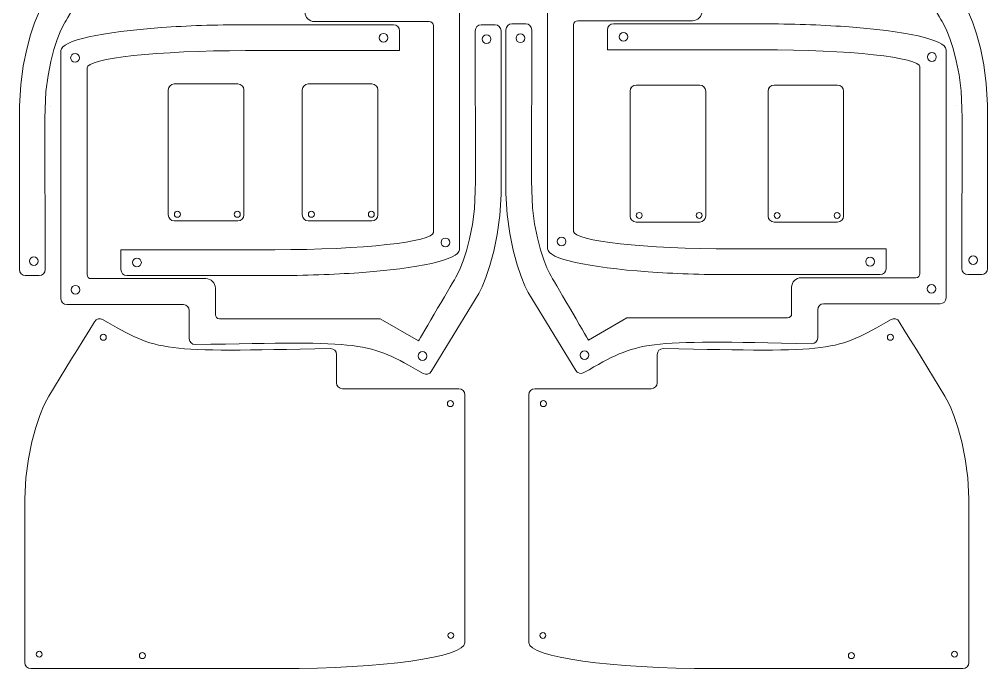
# Model space of a CAD drawing. Header units: millimetres. Extents: x 161 to 516, y 0 to 382.
# Drawn here: x 161 to 516.3, y -0.2 to 238 of the extents above; entities that cross this region are included whole.
import ezdxf

# ---------------------------------------------------------------- set-up
doc = ezdxf.new("R2010")
doc.units = ezdxf.units.MM
doc.header["$MEASUREMENT"] = 0
for name, color, linetype in [('Bottom', 7, 'Continuous'), ('Covers', 7, 'Continuous'), ('Middle', 7, 'Continuous'), ('Top', 7, 'Continuous')]:
    doc.layers.add(name, color=color, linetype=linetype)

# ---------------------------------------------------------------- blocks, each defined once
blk = doc.blocks.new('block 102')
at = {"layer": 'Top', "color": 5, "lineweight": 5}
blk.add_open_spline([(179.81, 223.85), (179.81, 222.97), (180.53, 222.25), (181.41, 222.25), (182.29, 222.25), (183.01, 222.96), (183.01, 223.85), (183.01, 224.72), (182.29, 225.45), (181.41, 225.45), (180.53, 225.45), (179.81, 224.73), (179.81, 223.85)], degree=3, knots=[0, 0, 0, 0, 1, 1, 1, 2, 2, 2, 3, 3, 3, 4, 4, 4, 4], dxfattribs=at)
blk = doc.blocks.new('block 107')
at = {"layer": 'Top', "color": 5, "lineweight": 5}
blk.add_open_spline([(293, 231.25), (293, 230.38), (293.72, 229.65), (294.6, 229.65), (295.48, 229.65), (296.2, 230.37), (296.2, 231.25), (296.2, 232.13), (295.48, 232.85), (294.6, 232.85), (293.72, 232.85), (293, 232.14), (293, 231.25)], degree=3, knots=[0, 0, 0, 0, 1, 1, 1, 2, 2, 2, 3, 3, 3, 4, 4, 4, 4], dxfattribs=at)
blk = doc.blocks.new('block 108')
at = {"layer": 'Top', "color": 5, "lineweight": 5}
blk.add_open_spline([(330.87, 230.73), (330.87, 229.85), (331.59, 229.13), (332.47, 229.13), (333.35, 229.13), (334.07, 229.84), (334.07, 230.73), (334.07, 231.6), (333.35, 232.33), (332.47, 232.33), (331.59, 232.33), (330.87, 231.61), (330.87, 230.73)], degree=3, knots=[0, 0, 0, 0, 1, 1, 1, 2, 2, 2, 3, 3, 3, 4, 4, 4, 4], dxfattribs=at)
blk = doc.blocks.new('block 109')
at = {"layer": 'Top', "color": 5, "lineweight": 5}
blk.add_open_spline([(343.26, 231.05), (343.26, 230.18), (343.98, 229.45), (344.86, 229.45), (345.74, 229.45), (346.46, 230.17), (346.46, 231.05), (346.46, 231.93), (345.74, 232.65), (344.86, 232.65), (343.98, 232.65), (343.26, 231.94), (343.26, 231.05)], degree=3, knots=[0, 0, 0, 0, 1, 1, 1, 2, 2, 2, 3, 3, 3, 4, 4, 4, 4], dxfattribs=at)
blk = doc.blocks.new('block 111')
at = {"layer": 'Top', "color": 5, "lineweight": 5}
blk.add_open_spline([(381.13, 231.58), (381.13, 230.71), (381.85, 229.98), (382.73, 229.98), (383.61, 229.98), (384.33, 230.7), (384.33, 231.58), (384.33, 232.46), (383.61, 233.18), (382.73, 233.18), (381.85, 233.18), (381.13, 232.47), (381.13, 231.58)], degree=3, knots=[0, 0, 0, 0, 1, 1, 1, 2, 2, 2, 3, 3, 3, 4, 4, 4, 4], dxfattribs=at)
blk = doc.blocks.new('block 112')
at = {"layer": 'Middle', "color": 5, "lineweight": 5}
blk.add_lwpolyline([(328.27, 174.07), (328.27, 174.07)], dxfattribs=at)
blk = doc.blocks.new('block 113')
at = {"layer": 'Middle', "color": 5, "lineweight": 5}
blk.add_open_spline([(176.23, 205.61), (176.23, 205.61), (176.23, 135.51), (176.23, 135.51), (176.23, 134.28), (177.21, 133.32), (178.41, 133.32), (178.41, 133.32), (221.17, 133.32), (221.17, 133.32), (222.41, 133.32), (223.36, 132.34), (223.36, 131.14), (223.36, 131.14), (223.36, 120.83), (223.36, 120.83), (223.36, 119.6), (224.35, 118.65), (225.54, 118.65), (288.55, 119.92), (288.55, 119.92), (309.15, 108.03), (310.21, 107.43), (311.55, 107.78), (312.15, 108.84), (312.15, 108.84), (329.65, 137.45), (329.65, 137.45), (329.65, 137.45), (330.78, 139.85), (330.78, 139.85), (330.78, 139.85), (332.15, 143.27), (332.15, 143.27), (332.15, 143.27), (333.64, 147.65), (333.64, 147.65), (333.64, 147.65), (335.08, 152.94), (335.08, 152.94), (335.08, 152.94), (336.35, 159.08), (336.35, 159.08), (336.35, 159.08), (337.27, 166.03), (337.27, 166.03), (337.27, 166.03), (337.76, 173.72), (337.76, 173.72), (337.76, 173.72), (337.76, 233.83), (337.76, 233.83), (337.76, 235.03), (336.78, 236.02), (335.58, 236.02), (335.58, 236.02), (330.5, 236.02), (330.5, 236.02), (329.26, 236.02), (328.31, 235.03), (328.31, 233.83), (328.31, 233.83), (328.41, 178.48), (328.41, 178.48), (328.41, 178.48), (328.31, 175.02), (328.31, 175.02), (328.31, 175.02), (327.99, 168.53), (327.99, 168.53), (327.99, 168.53), (327.25, 162.67), (327.25, 162.67), (327.25, 162.67), (326.23, 157.52), (326.23, 157.52), (326.23, 157.52), (325.06, 153.08), (325.06, 153.08), (325.06, 153.08), (323.86, 149.41), (323.86, 149.41), (323.86, 149.41), (322.74, 146.55), (322.74, 146.55), (322.74, 146.55), (321.82, 144.54), (321.82, 144.54), (321.82, 144.54), (321.22, 143.41), (321.22, 143.41), (321.22, 143.41), (307.88, 120.73), (307.46, 119.99), (307.46, 119.99), (293.35, 128.14), (293.35, 128.14), (293.35, 128.14), (234.4, 128.14), (234.4, 128.14), (233.55, 128.14), (232.92, 128.81), (232.92, 129.62), (232.92, 129.62), (232.92, 139.36), (232.92, 139.36), (232.92, 141.3), (231.37, 142.85), (229.43, 142.85), (229.43, 142.85), (187.3, 142.85), (187.3, 142.85), (186.46, 142.85), (185.82, 143.52), (185.82, 144.33), (185.82, 144.33), (185.82, 220.18), (185.82, 220.18), (185.82, 223.7), (211.86, 226.53), (244.03, 226.53), (244.03, 226.53), (300.51, 226.53), (300.51, 226.53), (300.51, 226.53), (300.51, 233.83), (300.51, 233.83), (300.51, 235.06), (299.52, 236.02), (298.32, 236.02), (298.32, 236.02), (243.96, 236.02), (243.96, 236.02), (232.88, 236.02), (222.41, 235.63), (213.2, 234.99), (191.25, 233.41), (176.26, 230.23), (176.26, 226.53), (176.23, 226.53), (176.23, 217.71), (176.23, 205.61)], degree=3, knots=[0, 0, 0, 0, 1, 1, 1, 2, 2, 2, 3, 3, 3, 4, 4, 4, 5, 5, 5, 6, 6, 6, 7, 7, 7, 8, 8, 8, 9, 9, 9, 10, 10, 10, 11, 11, 11, 12, 12, 12, 13, 13, 13, 14, 14, 14, 15, 15, 15, 16, 16, 16, 17, 17, 17, 18, 18, 18, 19, 19, 19, 20, 20, 20, 21, 21, 21, 22, 22, 22, 23, 23, 23, 24, 24, 24, 25, 25, 25, 26, 26, 26, 27, 27, 27, 28, 28, 28, 29, 29, 29, 30, 30, 30, 31, 31, 31, 32, 32, 32, 33, 33, 33, 34, 34, 34, 35, 35, 35, 36, 36, 36, 37, 37, 37, 38, 38, 38, 39, 39, 39, 40, 40, 40, 41, 41, 41, 42, 42, 42, 43, 43, 43, 44, 44, 44, 45, 45, 45, 46, 46, 46, 47, 47, 47, 47], dxfattribs=at)
blk = doc.blocks.new('block 114')
at = {"layer": 'Middle', "color": 5, "lineweight": 5}
blk.add_lwpolyline([(307.42, 119.92), (307.42, 119.92)], dxfattribs=at)
blk = doc.blocks.new('block 115')
at = {"layer": 'Middle', "color": 5, "lineweight": 5}
blk.add_lwpolyline([(172.47, 205.94), (172.47, 205.94)], dxfattribs=at)
blk = doc.blocks.new('block 117')
at = {"layer": 'Middle', "color": 5, "lineweight": 5}
blk.add_lwpolyline([(349.06, 174.4), (349.06, 174.4)], dxfattribs=at)
blk = doc.blocks.new('block 118')
at = {"layer": 'Middle', "color": 5, "lineweight": 5}
blk.add_open_spline([(501.11, 205.94), (501.11, 205.94), (501.11, 135.84), (501.11, 135.84), (501.11, 134.61), (500.12, 133.65), (498.92, 133.65), (498.92, 133.65), (456.16, 133.65), (456.16, 133.65), (454.93, 133.65), (453.98, 132.67), (453.98, 131.47), (453.98, 131.47), (453.98, 121.16), (453.98, 121.16), (453.98, 119.93), (452.99, 118.98), (451.79, 118.98), (388.78, 120.25), (388.78, 120.25), (368.18, 108.36), (367.12, 107.76), (365.78, 108.11), (365.18, 109.17), (365.18, 109.17), (347.68, 137.78), (347.68, 137.78), (347.68, 137.78), (346.55, 140.18), (346.55, 140.18), (346.55, 140.18), (345.18, 143.6), (345.18, 143.6), (345.18, 143.6), (343.7, 147.98), (343.7, 147.98), (343.7, 147.98), (342.25, 153.27), (342.25, 153.27), (342.25, 153.27), (340.98, 159.41), (340.98, 159.41), (340.98, 159.41), (340.06, 166.36), (340.06, 166.36), (340.06, 166.36), (339.57, 174.05), (339.57, 174.05), (339.57, 174.05), (339.57, 234.16), (339.57, 234.16), (339.57, 235.36), (340.56, 236.35), (341.76, 236.35), (341.76, 236.35), (346.84, 236.35), (346.84, 236.35), (348.07, 236.35), (349.02, 235.36), (349.02, 234.16), (349.02, 234.16), (348.92, 178.81), (348.92, 178.81), (348.92, 178.81), (349.02, 175.35), (349.02, 175.35), (349.02, 175.35), (349.34, 168.86), (349.34, 168.86), (349.34, 168.86), (350.08, 163), (350.08, 163), (350.08, 163), (351.11, 157.85), (351.11, 157.85), (351.11, 157.85), (352.27, 153.41), (352.27, 153.41), (352.27, 153.41), (353.47, 149.74), (353.47, 149.74), (353.47, 149.74), (354.6, 146.88), (354.6, 146.88), (354.6, 146.88), (355.52, 144.87), (355.52, 144.87), (355.52, 144.87), (356.12, 143.74), (356.12, 143.74), (356.12, 143.74), (369.45, 121.06), (369.87, 120.32), (369.87, 120.32), (383.98, 128.47), (383.98, 128.47), (383.98, 128.47), (442.93, 128.47), (442.93, 128.47), (443.78, 128.47), (444.42, 129.14), (444.42, 129.95), (444.42, 129.95), (444.42, 139.69), (444.42, 139.69), (444.42, 141.63), (445.97, 143.18), (447.91, 143.18), (447.91, 143.18), (490.03, 143.18), (490.03, 143.18), (490.88, 143.18), (491.51, 143.85), (491.51, 144.66), (491.51, 144.66), (491.51, 220.51), (491.51, 220.51), (491.51, 224.03), (465.48, 226.86), (433.3, 226.86), (433.3, 226.86), (376.82, 226.86), (376.82, 226.86), (376.82, 226.86), (376.82, 234.16), (376.82, 234.16), (376.82, 235.39), (377.81, 236.35), (379.01, 236.35), (379.01, 236.35), (433.37, 236.35), (433.37, 236.35), (444.45, 236.35), (454.93, 235.96), (464.14, 235.32), (486.08, 233.74), (501.07, 230.56), (501.07, 226.86), (501.11, 226.86), (501.11, 218.04), (501.11, 205.94)], degree=3, knots=[0, 0, 0, 0, 1, 1, 1, 2, 2, 2, 3, 3, 3, 4, 4, 4, 5, 5, 5, 6, 6, 6, 7, 7, 7, 8, 8, 8, 9, 9, 9, 10, 10, 10, 11, 11, 11, 12, 12, 12, 13, 13, 13, 14, 14, 14, 15, 15, 15, 16, 16, 16, 17, 17, 17, 18, 18, 18, 19, 19, 19, 20, 20, 20, 21, 21, 21, 22, 22, 22, 23, 23, 23, 24, 24, 24, 25, 25, 25, 26, 26, 26, 27, 27, 27, 28, 28, 28, 29, 29, 29, 30, 30, 30, 31, 31, 31, 32, 32, 32, 33, 33, 33, 34, 34, 34, 35, 35, 35, 36, 36, 36, 37, 37, 37, 38, 38, 38, 39, 39, 39, 40, 40, 40, 41, 41, 41, 42, 42, 42, 43, 43, 43, 44, 44, 44, 45, 45, 45, 46, 46, 46, 47, 47, 47, 47], dxfattribs=at)
blk = doc.blocks.new('block 119')
at = {"layer": 'Middle', "color": 5, "lineweight": 5}
blk.add_lwpolyline([(369.91, 120.25), (369.91, 120.25)], dxfattribs=at)
blk = doc.blocks.new('block 120')
at = {"layer": 'Middle', "color": 5, "lineweight": 5}
blk.add_lwpolyline([(504.86, 206.27), (504.86, 206.27)], dxfattribs=at)
blk = doc.blocks.new('block 121')
at = {"layer": 'Middle', "color": 5, "lineweight": 5}
blk.add_open_spline([(354.81, 174.73), (354.81, 174.73), (354.81, 244.83), (354.81, 244.83), (354.81, 246.06), (355.8, 247.02), (357, 247.02), (357, 247.02), (399.76, 247.02), (399.76, 247.02), (400.99, 247.02), (401.94, 248.01), (401.94, 249.2), (401.94, 249.2), (401.94, 259.51), (401.94, 259.51), (401.94, 260.74), (402.93, 261.69), (404.13, 261.69), (467.14, 260.42), (467.14, 260.42), (487.74, 272.31), (488.8, 272.91), (490.14, 272.56), (490.74, 271.5), (490.74, 271.5), (508.23, 242.89), (508.23, 242.89), (508.23, 242.89), (509.36, 240.49), (509.36, 240.49), (509.36, 240.49), (510.74, 237.07), (510.74, 237.07), (510.74, 237.07), (512.22, 232.69), (512.22, 232.69), (512.22, 232.69), (513.67, 227.4), (513.67, 227.4), (513.67, 227.4), (514.94, 221.26), (514.94, 221.26), (514.94, 221.26), (515.85, 214.31), (515.85, 214.31), (515.85, 214.31), (516.35, 206.62), (516.35, 206.62), (516.35, 206.62), (516.35, 146.51), (516.35, 146.51), (516.35, 145.31), (515.36, 144.32), (514.16, 144.32), (514.16, 144.32), (509.08, 144.32), (509.08, 144.32), (507.85, 144.32), (506.89, 145.31), (506.89, 146.51), (506.89, 146.51), (507, 201.86), (507, 201.86), (507, 201.86), (506.89, 205.32), (506.89, 205.32), (506.89, 205.32), (506.58, 211.81), (506.58, 211.81), (506.58, 211.81), (505.84, 217.67), (505.84, 217.67), (505.84, 217.67), (504.81, 222.82), (504.81, 222.82), (504.81, 222.82), (503.65, 227.26), (503.65, 227.26), (503.65, 227.26), (502.45, 230.93), (502.45, 230.93), (502.45, 230.93), (501.32, 233.79), (501.32, 233.79), (501.32, 233.79), (500.4, 235.8), (500.4, 235.8), (500.4, 235.8), (499.8, 236.93), (499.8, 236.93), (499.8, 236.93), (486.47, 259.61), (486.04, 260.35), (486.04, 260.35), (471.93, 252.2), (471.93, 252.2), (471.93, 252.2), (412.98, 252.2), (412.98, 252.2), (412.14, 252.2), (411.5, 251.53), (411.5, 250.72), (411.5, 250.72), (411.5, 240.98), (411.5, 240.98), (411.5, 239.04), (409.95, 237.49), (408.01, 237.49), (408.01, 237.49), (365.89, 237.49), (365.89, 237.49), (365.04, 237.49), (364.41, 236.82), (364.41, 236.01), (364.41, 236.01), (364.41, 160.16), (364.41, 160.16), (364.41, 156.64), (390.44, 153.81), (422.62, 153.81), (422.62, 153.81), (479.09, 153.81), (479.09, 153.81), (479.09, 153.81), (479.09, 146.51), (479.09, 146.51), (479.09, 145.28), (478.11, 144.32), (476.91, 144.32), (476.91, 144.32), (422.54, 144.32), (422.54, 144.32), (411.47, 144.32), (400.99, 144.71), (391.78, 145.35), (369.84, 146.93), (354.85, 150.11), (354.85, 153.81), (354.81, 153.81), (354.81, 162.63), (354.81, 174.73)], degree=3, knots=[0, 0, 0, 0, 1, 1, 1, 2, 2, 2, 3, 3, 3, 4, 4, 4, 5, 5, 5, 6, 6, 6, 7, 7, 7, 8, 8, 8, 9, 9, 9, 10, 10, 10, 11, 11, 11, 12, 12, 12, 13, 13, 13, 14, 14, 14, 15, 15, 15, 16, 16, 16, 17, 17, 17, 18, 18, 18, 19, 19, 19, 20, 20, 20, 21, 21, 21, 22, 22, 22, 23, 23, 23, 24, 24, 24, 25, 25, 25, 26, 26, 26, 27, 27, 27, 28, 28, 28, 29, 29, 29, 30, 30, 30, 31, 31, 31, 32, 32, 32, 33, 33, 33, 34, 34, 34, 35, 35, 35, 36, 36, 36, 37, 37, 37, 38, 38, 38, 39, 39, 39, 40, 40, 40, 41, 41, 41, 42, 42, 42, 43, 43, 43, 44, 44, 44, 45, 45, 45, 46, 46, 46, 47, 47, 47, 47], dxfattribs=at)
blk = doc.blocks.new('block 123')
at = {"layer": 'Middle', "color": 5, "lineweight": 5}
blk.add_open_spline([(358.4, 156.49), (358.4, 155.62), (359.12, 154.89), (360, 154.89), (360.87, 154.89), (361.6, 155.61), (361.6, 156.49), (361.6, 157.37), (360.88, 158.09), (360, 158.09), (359.12, 158.09), (358.4, 157.38), (358.4, 156.49)], degree=3, knots=[0, 0, 0, 0, 1, 1, 1, 2, 2, 2, 3, 3, 3, 4, 4, 4, 4], dxfattribs=at)
blk = doc.blocks.new('block 126')
at = {"layer": 'Middle', "color": 5, "lineweight": 5}
blk.add_open_spline([(322.52, 174.4), (322.52, 174.4), (322.52, 244.5), (322.52, 244.5), (322.52, 245.74), (321.53, 246.69), (320.33, 246.69), (320.33, 246.69), (277.58, 246.69), (277.58, 246.69), (276.34, 246.69), (275.39, 247.68), (275.39, 248.87), (275.39, 248.87), (275.39, 259.18), (275.39, 259.18), (275.39, 260.41), (274.4, 261.36), (273.2, 261.36), (210.2, 260.09), (210.2, 260.09), (189.6, 271.98), (188.54, 272.58), (187.2, 272.23), (186.6, 271.17), (186.6, 271.17), (169.1, 242.56), (169.1, 242.56), (169.1, 242.56), (167.97, 240.16), (167.97, 240.16), (167.97, 240.16), (166.59, 236.74), (166.59, 236.74), (166.59, 236.74), (165.11, 232.36), (165.11, 232.36), (165.11, 232.36), (163.67, 227.07), (163.67, 227.07), (163.67, 227.07), (162.4, 220.93), (162.4, 220.93), (162.4, 220.93), (161.48, 213.99), (161.48, 213.99), (161.48, 213.99), (160.99, 206.29), (160.99, 206.29), (160.99, 206.29), (160.99, 146.18), (160.99, 146.18), (160.99, 144.98), (161.97, 143.99), (163.17, 143.99), (163.17, 143.99), (168.25, 143.99), (168.25, 143.99), (169.49, 143.99), (170.44, 144.98), (170.44, 146.18), (170.44, 146.18), (170.33, 201.53), (170.33, 201.53), (170.33, 201.53), (170.44, 204.99), (170.44, 204.99), (170.44, 204.99), (170.76, 211.48), (170.76, 211.48), (170.76, 211.48), (171.5, 217.34), (171.5, 217.34), (171.5, 217.34), (172.52, 222.49), (172.52, 222.49), (172.52, 222.49), (173.69, 226.93), (173.69, 226.93), (173.69, 226.93), (174.88, 230.6), (174.88, 230.6), (174.88, 230.6), (176.01, 233.46), (176.01, 233.46), (176.01, 233.46), (176.93, 235.47), (176.93, 235.47), (176.93, 235.47), (177.53, 236.6), (177.53, 236.6), (177.53, 236.6), (190.87, 259.28), (191.29, 260.02), (191.29, 260.02), (205.4, 251.87), (205.4, 251.87), (205.4, 251.87), (264.35, 251.87), (264.35, 251.87), (265.2, 251.87), (265.83, 251.2), (265.83, 250.39), (265.83, 250.39), (265.83, 240.66), (265.83, 240.66), (265.83, 238.71), (267.38, 237.16), (269.32, 237.16), (269.32, 237.16), (311.44, 237.16), (311.44, 237.16), (312.29, 237.16), (312.93, 236.49), (312.93, 235.68), (312.93, 235.68), (312.93, 159.83), (312.93, 159.83), (312.93, 156.31), (286.89, 153.48), (254.72, 153.48), (254.72, 153.48), (198.24, 153.48), (198.24, 153.48), (198.24, 153.48), (198.24, 146.18), (198.24, 146.18), (198.24, 144.95), (199.23, 143.99), (200.43, 143.99), (200.43, 143.99), (254.79, 143.99), (254.79, 143.99), (265.87, 143.99), (276.34, 144.38), (285.55, 145.02), (307.49, 146.6), (322.49, 149.78), (322.49, 153.48), (322.52, 153.48), (322.52, 162.3), (322.52, 174.4)], degree=3, knots=[0, 0, 0, 0, 1, 1, 1, 2, 2, 2, 3, 3, 3, 4, 4, 4, 5, 5, 5, 6, 6, 6, 7, 7, 7, 8, 8, 8, 9, 9, 9, 10, 10, 10, 11, 11, 11, 12, 12, 12, 13, 13, 13, 14, 14, 14, 15, 15, 15, 16, 16, 16, 17, 17, 17, 18, 18, 18, 19, 19, 19, 20, 20, 20, 21, 21, 21, 22, 22, 22, 23, 23, 23, 24, 24, 24, 25, 25, 25, 26, 26, 26, 27, 27, 27, 28, 28, 28, 29, 29, 29, 30, 30, 30, 31, 31, 31, 32, 32, 32, 33, 33, 33, 34, 34, 34, 35, 35, 35, 36, 36, 36, 37, 37, 37, 38, 38, 38, 39, 39, 39, 40, 40, 40, 41, 41, 41, 42, 42, 42, 43, 43, 43, 44, 44, 44, 45, 45, 45, 46, 46, 46, 47, 47, 47, 47], dxfattribs=at)
blk = doc.blocks.new('block 127')
at = {"layer": 'Middle', "color": 5, "lineweight": 5}
blk.add_open_spline([(315.74, 156.16), (315.74, 155.29), (316.45, 154.56), (317.34, 154.56), (318.21, 154.56), (318.94, 155.28), (318.94, 156.16), (318.94, 157.04), (318.22, 157.76), (317.34, 157.76), (316.45, 157.76), (315.74, 157.05), (315.74, 156.16)], degree=3, knots=[0, 0, 0, 0, 1, 1, 1, 2, 2, 2, 3, 3, 3, 4, 4, 4, 4], dxfattribs=at)
blk = doc.blocks.new('block 128')
at = {"layer": 'Middle', "color": 5, "lineweight": 5}
blk.add_open_spline([(164.68, 149.29), (164.68, 148.41), (165.4, 147.69), (166.28, 147.69), (167.15, 147.69), (167.88, 148.4), (167.88, 149.29), (167.88, 150.16), (167.16, 150.89), (166.28, 150.89), (165.4, 150.89), (164.68, 150.17), (164.68, 149.29)], degree=3, knots=[0, 0, 0, 0, 1, 1, 1, 2, 2, 2, 3, 3, 3, 4, 4, 4, 4], dxfattribs=at)
blk = doc.blocks.new('block 129')
at = {"layer": 'Middle', "color": 5, "lineweight": 5}
blk.add_open_spline([(202.55, 148.76), (202.55, 147.88), (203.27, 147.16), (204.15, 147.16), (205.02, 147.16), (205.75, 147.88), (205.75, 148.76), (205.75, 149.63), (205.03, 150.36), (204.15, 150.36), (203.27, 150.36), (202.55, 149.64), (202.55, 148.76)], degree=3, knots=[0, 0, 0, 0, 1, 1, 1, 2, 2, 2, 3, 3, 3, 4, 4, 4, 4], dxfattribs=at)
blk = doc.blocks.new('block 130')
at = {"layer": 'Middle', "color": 5, "lineweight": 5}
blk.add_open_spline([(179.99, 138.79), (179.99, 137.91), (180.71, 137.19), (181.59, 137.19), (182.47, 137.19), (183.19, 137.91), (183.19, 138.79), (183.19, 139.67), (182.47, 140.39), (181.59, 140.39), (180.71, 140.39), (179.99, 139.67), (179.99, 138.79)], degree=3, knots=[0, 0, 0, 0, 1, 1, 1, 2, 2, 2, 3, 3, 3, 4, 4, 4, 4], dxfattribs=at)
blk = doc.blocks.new('block 131')
at = {"layer": 'Middle', "color": 5, "lineweight": 5}
blk.add_open_spline([(366.81, 114.8), (366.81, 113.92), (367.53, 113.2), (368.41, 113.2), (369.29, 113.2), (370.01, 113.92), (370.01, 114.8), (370.01, 115.67), (369.29, 116.4), (368.41, 116.4), (367.53, 116.4), (366.81, 115.68), (366.81, 114.8)], degree=3, knots=[0, 0, 0, 0, 1, 1, 1, 2, 2, 2, 3, 3, 3, 4, 4, 4, 4], dxfattribs=at)
blk = doc.blocks.new('block 132')
at = {"layer": 'Middle', "color": 5, "lineweight": 5}
blk.add_open_spline([(307.32, 114.47), (307.32, 113.59), (308.04, 112.87), (308.92, 112.87), (309.8, 112.87), (310.52, 113.59), (310.52, 114.47), (310.52, 115.34), (309.81, 116.07), (308.92, 116.07), (308.04, 116.07), (307.32, 115.35), (307.32, 114.47)], degree=3, knots=[0, 0, 0, 0, 1, 1, 1, 2, 2, 2, 3, 3, 3, 4, 4, 4, 4], dxfattribs=at)
blk = doc.blocks.new('block 133')
at = {"layer": 'Middle', "color": 5, "lineweight": 5}
blk.add_open_spline([(471.59, 149.09), (471.59, 148.21), (472.3, 147.49), (473.19, 147.49), (474.06, 147.49), (474.79, 148.2), (474.79, 149.09), (474.79, 149.96), (474.07, 150.69), (473.19, 150.69), (472.3, 150.69), (471.59, 149.97), (471.59, 149.09)], degree=3, knots=[0, 0, 0, 0, 1, 1, 1, 2, 2, 2, 3, 3, 3, 4, 4, 4, 4], dxfattribs=at)
blk = doc.blocks.new('block 134')
at = {"layer": 'Middle', "color": 5, "lineweight": 5}
blk.add_open_spline([(509.46, 149.62), (509.46, 148.74), (510.18, 148.02), (511.06, 148.02), (511.93, 148.02), (512.66, 148.73), (512.66, 149.62), (512.66, 150.49), (511.94, 151.22), (511.06, 151.22), (510.18, 151.22), (509.46, 150.5), (509.46, 149.62)], degree=3, knots=[0, 0, 0, 0, 1, 1, 1, 2, 2, 2, 3, 3, 3, 4, 4, 4, 4], dxfattribs=at)
blk = doc.blocks.new('block 135')
at = {"layer": 'Middle', "color": 5, "lineweight": 5}
blk.add_open_spline([(494.14, 139.12), (494.14, 138.24), (494.86, 137.52), (495.74, 137.52), (496.62, 137.52), (497.34, 138.24), (497.34, 139.12), (497.34, 140), (496.63, 140.72), (495.74, 140.72), (494.86, 140.72), (494.14, 140), (494.14, 139.12)], degree=3, knots=[0, 0, 0, 0, 1, 1, 1, 2, 2, 2, 3, 3, 3, 4, 4, 4, 4], dxfattribs=at)
blk = doc.blocks.new('block 137')
at = {"layer": 'Middle', "color": 5, "lineweight": 5}
blk.add_open_spline([(494.32, 224.18), (494.32, 223.3), (495.04, 222.58), (495.92, 222.58), (496.8, 222.58), (497.52, 223.29), (497.52, 224.18), (497.52, 225.05), (496.8, 225.78), (495.92, 225.78), (495.04, 225.78), (494.32, 225.06), (494.32, 224.18)], degree=3, knots=[0, 0, 0, 0, 1, 1, 1, 2, 2, 2, 3, 3, 3, 4, 4, 4, 4], dxfattribs=at)
blk = doc.blocks.new('block 178')
at = {"layer": 'Covers', "color": 5, "lineweight": 5}
blk.add_lwpolyline([(215.64, 213.25), (215.64, 213.25)], dxfattribs=at)
blk = doc.blocks.new('block 179')
at = {"layer": 'Covers', "color": 5, "lineweight": 5}
blk.add_open_spline([(215.64, 166.24), (215.64, 165.03), (216.62, 164.04), (217.84, 164.04)], degree=3, dxfattribs=at)
blk = doc.blocks.new('block 180')
at = {"layer": 'Covers', "color": 5, "lineweight": 5}
blk.add_lwpolyline([(217.84, 164.04), (241.19, 164.04)], dxfattribs=at)
blk = doc.blocks.new('block 181')
at = {"layer": 'Covers', "color": 5, "lineweight": 5}
blk.add_open_spline([(241.19, 164.04), (242.4, 164.04), (243.39, 165.03), (243.39, 166.24)], degree=3, dxfattribs=at)
blk = doc.blocks.new('block 182')
at = {"layer": 'Covers', "color": 5, "lineweight": 5}
blk.add_open_spline([(242.08, 166.46), (242.08, 167.06), (241.59, 167.56), (240.98, 167.56), (240.38, 167.56), (239.88, 167.06), (239.88, 166.46), (239.88, 165.85), (240.38, 165.36), (240.98, 165.36), (241.59, 165.36), (242.08, 165.85), (242.08, 166.46)], degree=3, knots=[0, 0, 0, 0, 1, 1, 1, 2, 2, 2, 3, 3, 3, 4, 4, 4, 4], dxfattribs=at)
blk = doc.blocks.new('block 183')
at = {"layer": 'Covers', "color": 5, "lineweight": 5}
blk.add_open_spline([(220.08, 166.46), (220.08, 167.06), (219.59, 167.56), (218.98, 167.56), (218.38, 167.56), (217.88, 167.06), (217.88, 166.46), (217.88, 165.85), (218.38, 165.36), (218.98, 165.36), (219.59, 165.36), (220.08, 165.85), (220.08, 166.46)], degree=3, knots=[0, 0, 0, 0, 1, 1, 1, 2, 2, 2, 3, 3, 3, 4, 4, 4, 4], dxfattribs=at)
blk = doc.blocks.new('block 184')
at = {"layer": 'Covers', "color": 5, "lineweight": 5}
blk.add_open_spline([(243.39, 212.1), (243.39, 213.32), (242.4, 214.3), (241.19, 214.3)], degree=3, dxfattribs=at)
blk = doc.blocks.new('block 185')
at = {"layer": 'Covers', "color": 5, "lineweight": 5}
blk.add_open_spline([(217.84, 214.3), (216.62, 214.3), (215.64, 213.32), (215.64, 212.1)], degree=3, dxfattribs=at)
blk = doc.blocks.new('block 186')
at = {"layer": 'Covers', "color": 5, "lineweight": 5}
blk.add_lwpolyline([(241.19, 214.3), (217.84, 214.3)], dxfattribs=at)
blk = doc.blocks.new('block 187')
at = {"layer": 'Covers', "color": 5, "lineweight": 5}
blk.add_lwpolyline([(215.64, 166.24), (215.64, 212.1)], dxfattribs=at)
blk = doc.blocks.new('block 188')
at = {"layer": 'Covers', "color": 5, "lineweight": 5}
blk.add_lwpolyline([(243.39, 166.24), (243.39, 212.09)], dxfattribs=at)
blk = doc.blocks.new('block 189')
at = {"layer": 'Covers', "color": 5, "lineweight": 5}
blk.add_lwpolyline([(264.82, 213.25), (264.82, 213.25)], dxfattribs=at)
blk = doc.blocks.new('block 190')
at = {"layer": 'Covers', "color": 5, "lineweight": 5}
blk.add_open_spline([(264.82, 166.24), (264.82, 165.03), (265.8, 164.04), (267.02, 164.04)], degree=3, dxfattribs=at)
blk = doc.blocks.new('block 191')
at = {"layer": 'Covers', "color": 5, "lineweight": 5}
blk.add_lwpolyline([(267.02, 164.04), (290.37, 164.04)], dxfattribs=at)
blk = doc.blocks.new('block 192')
at = {"layer": 'Covers', "color": 5, "lineweight": 5}
blk.add_open_spline([(290.37, 164.04), (291.58, 164.04), (292.56, 165.03), (292.56, 166.24)], degree=3, dxfattribs=at)
blk = doc.blocks.new('block 193')
at = {"layer": 'Covers', "color": 5, "lineweight": 5}
blk.add_open_spline([(291.26, 166.46), (291.26, 167.06), (290.77, 167.56), (290.16, 167.56), (289.56, 167.56), (289.06, 167.06), (289.06, 166.46), (289.06, 165.85), (289.56, 165.36), (290.16, 165.36), (290.77, 165.36), (291.26, 165.85), (291.26, 166.46)], degree=3, knots=[0, 0, 0, 0, 1, 1, 1, 2, 2, 2, 3, 3, 3, 4, 4, 4, 4], dxfattribs=at)
blk = doc.blocks.new('block 194')
at = {"layer": 'Covers', "color": 5, "lineweight": 5}
blk.add_open_spline([(269.26, 166.46), (269.26, 167.06), (268.77, 167.56), (268.16, 167.56), (267.56, 167.56), (267.06, 167.06), (267.06, 166.46), (267.06, 165.85), (267.56, 165.36), (268.16, 165.36), (268.77, 165.36), (269.26, 165.85), (269.26, 166.46)], degree=3, knots=[0, 0, 0, 0, 1, 1, 1, 2, 2, 2, 3, 3, 3, 4, 4, 4, 4], dxfattribs=at)
blk = doc.blocks.new('block 195')
at = {"layer": 'Covers', "color": 5, "lineweight": 5}
blk.add_open_spline([(292.56, 212.1), (292.56, 213.32), (291.58, 214.3), (290.36, 214.3)], degree=3, dxfattribs=at)
blk = doc.blocks.new('block 196')
at = {"layer": 'Covers', "color": 5, "lineweight": 5}
blk.add_open_spline([(267.02, 214.3), (265.8, 214.3), (264.82, 213.32), (264.82, 212.1)], degree=3, dxfattribs=at)
blk = doc.blocks.new('block 197')
at = {"layer": 'Covers', "color": 5, "lineweight": 5}
blk.add_lwpolyline([(290.36, 214.3), (267.02, 214.3)], dxfattribs=at)
blk = doc.blocks.new('block 198')
at = {"layer": 'Covers', "color": 5, "lineweight": 5}
blk.add_lwpolyline([(264.82, 166.24), (264.82, 212.1)], dxfattribs=at)
blk = doc.blocks.new('block 199')
at = {"layer": 'Covers', "color": 5, "lineweight": 5}
blk.add_lwpolyline([(292.56, 166.24), (292.56, 212.09)], dxfattribs=at)
blk = doc.blocks.new('block 200')
at = {"layer": 'Covers', "color": 5, "lineweight": 5}
blk.add_lwpolyline([(385.14, 212.83), (385.14, 212.83)], dxfattribs=at)
blk = doc.blocks.new('block 201')
at = {"layer": 'Covers', "color": 5, "lineweight": 5}
blk.add_open_spline([(385.14, 165.83), (385.14, 164.61), (386.12, 163.63), (387.34, 163.63)], degree=3, dxfattribs=at)
blk = doc.blocks.new('block 202')
at = {"layer": 'Covers', "color": 5, "lineweight": 5}
blk.add_lwpolyline([(387.34, 163.63), (410.68, 163.63)], dxfattribs=at)
blk = doc.blocks.new('block 203')
at = {"layer": 'Covers', "color": 5, "lineweight": 5}
blk.add_open_spline([(410.68, 163.63), (411.9, 163.63), (412.88, 164.61), (412.88, 165.83)], degree=3, dxfattribs=at)
blk = doc.blocks.new('block 204')
at = {"layer": 'Covers', "color": 5, "lineweight": 5}
blk.add_open_spline([(411.58, 166.04), (411.58, 166.65), (411.09, 167.14), (410.48, 167.14), (409.87, 167.14), (409.38, 166.65), (409.38, 166.04), (409.38, 165.43), (409.87, 164.94), (410.48, 164.94), (411.09, 164.94), (411.58, 165.43), (411.58, 166.04)], degree=3, knots=[0, 0, 0, 0, 1, 1, 1, 2, 2, 2, 3, 3, 3, 4, 4, 4, 4], dxfattribs=at)
blk = doc.blocks.new('block 205')
at = {"layer": 'Covers', "color": 5, "lineweight": 5}
blk.add_open_spline([(389.58, 166.04), (389.58, 166.65), (389.09, 167.14), (388.48, 167.14), (387.87, 167.14), (387.38, 166.65), (387.38, 166.04), (387.38, 165.43), (387.87, 164.94), (388.48, 164.94), (389.09, 164.94), (389.58, 165.43), (389.58, 166.04)], degree=3, knots=[0, 0, 0, 0, 1, 1, 1, 2, 2, 2, 3, 3, 3, 4, 4, 4, 4], dxfattribs=at)
blk = doc.blocks.new('block 206')
at = {"layer": 'Covers', "color": 5, "lineweight": 5}
blk.add_open_spline([(412.88, 211.68), (412.88, 212.9), (411.9, 213.88), (410.68, 213.88)], degree=3, dxfattribs=at)
blk = doc.blocks.new('block 207')
at = {"layer": 'Covers', "color": 5, "lineweight": 5}
blk.add_open_spline([(387.34, 213.88), (386.12, 213.88), (385.14, 212.9), (385.14, 211.68)], degree=3, dxfattribs=at)
blk = doc.blocks.new('block 208')
at = {"layer": 'Covers', "color": 5, "lineweight": 5}
blk.add_lwpolyline([(410.68, 213.88), (387.34, 213.88)], dxfattribs=at)
blk = doc.blocks.new('block 209')
at = {"layer": 'Covers', "color": 5, "lineweight": 5}
blk.add_lwpolyline([(385.14, 165.83), (385.14, 211.68)], dxfattribs=at)
blk = doc.blocks.new('block 210')
at = {"layer": 'Covers', "color": 5, "lineweight": 5}
blk.add_lwpolyline([(412.88, 165.83), (412.88, 211.67)], dxfattribs=at)
blk = doc.blocks.new('block 211')
at = {"layer": 'Covers', "color": 5, "lineweight": 5}
blk.add_lwpolyline([(435.75, 212.83), (435.75, 212.83)], dxfattribs=at)
blk = doc.blocks.new('block 212')
at = {"layer": 'Covers', "color": 5, "lineweight": 5}
blk.add_open_spline([(435.75, 165.82), (435.75, 164.6), (436.74, 163.62), (437.95, 163.62)], degree=3, dxfattribs=at)
blk = doc.blocks.new('block 213')
at = {"layer": 'Covers', "color": 5, "lineweight": 5}
blk.add_lwpolyline([(437.95, 163.62), (461.3, 163.62)], dxfattribs=at)
blk = doc.blocks.new('block 214')
at = {"layer": 'Covers', "color": 5, "lineweight": 5}
blk.add_open_spline([(461.3, 163.62), (462.52, 163.62), (463.5, 164.6), (463.5, 165.82)], degree=3, dxfattribs=at)
blk = doc.blocks.new('block 215')
at = {"layer": 'Covers', "color": 5, "lineweight": 5}
blk.add_open_spline([(462.2, 166.03), (462.2, 166.64), (461.7, 167.13), (461.1, 167.13), (460.49, 167.13), (460, 166.64), (460, 166.03), (460, 165.43), (460.49, 164.93), (461.1, 164.93), (461.7, 164.93), (462.2, 165.43), (462.2, 166.03)], degree=3, knots=[0, 0, 0, 0, 1, 1, 1, 2, 2, 2, 3, 3, 3, 4, 4, 4, 4], dxfattribs=at)
blk = doc.blocks.new('block 216')
at = {"layer": 'Covers', "color": 5, "lineweight": 5}
blk.add_open_spline([(440.2, 166.03), (440.2, 166.64), (439.7, 167.13), (439.1, 167.13), (438.49, 167.13), (438, 166.64), (438, 166.03), (438, 165.43), (438.49, 164.93), (439.1, 164.93), (439.7, 164.93), (440.2, 165.43), (440.2, 166.03)], degree=3, knots=[0, 0, 0, 0, 1, 1, 1, 2, 2, 2, 3, 3, 3, 4, 4, 4, 4], dxfattribs=at)
blk = doc.blocks.new('block 217')
at = {"layer": 'Covers', "color": 5, "lineweight": 5}
blk.add_open_spline([(463.5, 211.68), (463.5, 212.89), (462.51, 213.88), (461.3, 213.88)], degree=3, dxfattribs=at)
blk = doc.blocks.new('block 218')
at = {"layer": 'Covers', "color": 5, "lineweight": 5}
blk.add_open_spline([(437.95, 213.88), (436.74, 213.88), (435.75, 212.89), (435.75, 211.68)], degree=3, dxfattribs=at)
blk = doc.blocks.new('block 219')
at = {"layer": 'Covers', "color": 5, "lineweight": 5}
blk.add_lwpolyline([(461.3, 213.88), (437.95, 213.88)], dxfattribs=at)
blk = doc.blocks.new('block 220')
at = {"layer": 'Covers', "color": 5, "lineweight": 5}
blk.add_lwpolyline([(435.75, 165.82), (435.75, 211.68)], dxfattribs=at)
blk = doc.blocks.new('block 221')
at = {"layer": 'Covers', "color": 5, "lineweight": 5}
blk.add_lwpolyline([(463.5, 165.82), (463.5, 211.66)], dxfattribs=at)
blk = doc.blocks.new('block 222')
at = {"layer": 'Bottom', "color": 5, "lineweight": 5}
blk.add_open_spline([(162.99, 62.09), (162.99, 62.09), (163.37, 69.83), (163.37, 69.83), (163.37, 69.83), (164.3, 76.8), (164.3, 76.8), (164.3, 76.8), (165.57, 82.95), (165.57, 82.95), (165.57, 82.95), (167.02, 88.24), (167.02, 88.24), (167.02, 88.24), (168.51, 92.62), (168.51, 92.62), (168.51, 92.62), (169.9, 96.04), (169.9, 96.04), (169.9, 96.04), (171.04, 98.44), (171.04, 98.44), (171.04, 98.44), (171.78, 99.78), (171.78, 99.78), (171.78, 99.78), (173.88, 103.19), (173.88, 103.19), (173.88, 103.19), (175.97, 106.6), (175.97, 106.6), (175.97, 106.6), (178.07, 110), (178.07, 110), (178.07, 110), (180.16, 113.41), (180.16, 113.41), (180.16, 113.41), (182.26, 116.82), (182.26, 116.82), (182.26, 116.82), (184.35, 120.23), (184.35, 120.23), (184.35, 120.23), (186.45, 123.64), (186.45, 123.64), (186.45, 123.64), (188.54, 127.03), (188.54, 127.03), (189.15, 128.08), (190.49, 128.44), (191.55, 127.83), (212.16, 115.93), (212.16, 115.93), (275.17, 117.2), (276.39, 117.2), (277.37, 116.22), (277.37, 115), (277.37, 115), (277.37, 104.68), (277.37, 104.68), (277.37, 103.46), (278.35, 102.48), (279.57, 102.48), (279.57, 102.48), (322.31, 102.48), (322.31, 102.48), (323.53, 102.48), (324.51, 101.49), (324.51, 100.27), (324.51, 100.27), (324.51, 9.27), (324.51, 9.27), (324.51, 4.02), (294.23, -0.23), (256.8, -0.23), (256.8, -0.23), (165.19, -0.23), (165.19, -0.23), (163.97, -0.23), (162.99, 0.76), (162.99, 1.97), (162.99, 1.97), (162.99, 62.09), (162.99, 62.09)], degree=3, knots=[0, 0, 0, 0, 1, 1, 1, 2, 2, 2, 3, 3, 3, 4, 4, 4, 5, 5, 5, 6, 6, 6, 7, 7, 7, 8, 8, 8, 9, 9, 9, 10, 10, 10, 11, 11, 11, 12, 12, 12, 13, 13, 13, 14, 14, 14, 15, 15, 15, 16, 16, 16, 17, 17, 17, 18, 18, 18, 19, 19, 19, 20, 20, 20, 21, 21, 21, 22, 22, 22, 23, 23, 23, 24, 24, 24, 25, 25, 25, 26, 26, 26, 27, 27, 27, 28, 28, 28, 28], dxfattribs=at)
blk = doc.blocks.new('block 223')
at = {"layer": 'Bottom', "color": 5, "lineweight": 5}
blk.add_open_spline([(169.36, 5.06), (169.36, 5.66), (168.87, 6.16), (168.26, 6.16), (167.66, 6.16), (167.16, 5.67), (167.16, 5.06), (167.16, 4.46), (167.65, 3.96), (168.26, 3.96), (168.87, 3.96), (169.36, 4.46), (169.36, 5.06)], degree=3, knots=[0, 0, 0, 0, 1, 1, 1, 2, 2, 2, 3, 3, 3, 4, 4, 4, 4], dxfattribs=at)
blk = doc.blocks.new('block 224')
at = {"layer": 'Bottom', "color": 5, "lineweight": 5}
blk.add_open_spline([(205.34, 3.76), (205.77, 3.33), (206.47, 3.33), (206.9, 3.76), (207.33, 4.19), (207.33, 4.89), (206.9, 5.31), (206.47, 5.74), (205.77, 5.74), (205.34, 5.31), (204.91, 4.89), (204.91, 4.19), (205.34, 3.76)], degree=3, knots=[0, 0, 0, 0, 1, 1, 1, 2, 2, 2, 3, 3, 3, 4, 4, 4, 4], dxfattribs=at)
blk = doc.blocks.new('block 225')
at = {"layer": 'Bottom', "color": 5, "lineweight": 5}
blk.add_open_spline([(319.34, 13.03), (318.74, 13.03), (318.24, 12.53), (318.24, 11.93), (318.24, 11.33), (318.73, 10.83), (319.34, 10.83), (319.94, 10.83), (320.44, 11.32), (320.44, 11.93), (320.44, 12.53), (319.94, 13.03), (319.34, 13.03)], degree=3, knots=[0, 0, 0, 0, 1, 1, 1, 2, 2, 2, 3, 3, 3, 4, 4, 4, 4], dxfattribs=at)
blk = doc.blocks.new('block 226')
at = {"layer": 'Bottom', "color": 5, "lineweight": 5}
blk.add_open_spline([(191.8, 120.24), (192.41, 120.24), (192.9, 120.73), (192.9, 121.34), (192.9, 121.94), (192.41, 122.44), (191.8, 122.44), (191.2, 122.44), (190.7, 121.94), (190.7, 121.34), (190.7, 120.73), (191.2, 120.24), (191.8, 120.24)], degree=3, knots=[0, 0, 0, 0, 1, 1, 1, 2, 2, 2, 3, 3, 3, 4, 4, 4, 4], dxfattribs=at)
blk = doc.blocks.new('block 227')
at = {"layer": 'Bottom', "color": 5, "lineweight": 5}
blk.add_open_spline([(320.26, 96.99), (320.26, 97.6), (319.76, 98.09), (319.16, 98.09), (318.55, 98.09), (318.06, 97.6), (318.06, 96.99), (318.06, 96.39), (318.55, 95.89), (319.16, 95.89), (319.76, 95.89), (320.26, 96.39), (320.26, 96.99)], degree=3, knots=[0, 0, 0, 0, 1, 1, 1, 2, 2, 2, 3, 3, 3, 4, 4, 4, 4], dxfattribs=at)
blk = doc.blocks.new('block 228')
at = {"layer": 'Bottom', "color": 5, "lineweight": 5}
blk.add_open_spline([(509.47, 62.09), (509.47, 62.09), (509.08, 69.83), (509.08, 69.83), (509.08, 69.83), (508.15, 76.8), (508.15, 76.8), (508.15, 76.8), (506.88, 82.95), (506.88, 82.95), (506.88, 82.95), (505.43, 88.24), (505.43, 88.24), (505.43, 88.24), (503.94, 92.62), (503.94, 92.62), (503.94, 92.62), (502.55, 96.04), (502.55, 96.04), (502.55, 96.04), (501.42, 98.44), (501.42, 98.44), (501.42, 98.44), (500.67, 99.78), (500.67, 99.78), (500.67, 99.78), (498.58, 103.19), (498.58, 103.19), (498.58, 103.19), (496.48, 106.6), (496.48, 106.6), (496.48, 106.6), (494.38, 110), (494.38, 110), (494.38, 110), (492.29, 113.41), (492.29, 113.41), (492.29, 113.41), (490.19, 116.82), (490.19, 116.82), (490.19, 116.82), (488.1, 120.23), (488.1, 120.23), (488.1, 120.23), (486, 123.64), (486, 123.64), (486, 123.64), (483.91, 127.03), (483.91, 127.03), (483.3, 128.08), (481.96, 128.44), (480.9, 127.83), (460.29, 115.93), (460.29, 115.93), (397.28, 117.2), (396.07, 117.2), (395.08, 116.22), (395.08, 115), (395.08, 115), (395.08, 104.68), (395.08, 104.68), (395.08, 103.46), (394.1, 102.48), (392.88, 102.48), (392.88, 102.48), (350.14, 102.48), (350.14, 102.48), (348.92, 102.48), (347.94, 101.49), (347.94, 100.27), (347.94, 100.27), (347.94, 9.27), (347.94, 9.27), (347.94, 4.02), (378.22, -0.23), (415.65, -0.23), (415.65, -0.23), (507.26, -0.23), (507.26, -0.23), (508.48, -0.23), (509.47, 0.76), (509.47, 1.97), (509.47, 1.97), (509.47, 62.09), (509.47, 62.09)], degree=3, knots=[0, 0, 0, 0, 1, 1, 1, 2, 2, 2, 3, 3, 3, 4, 4, 4, 5, 5, 5, 6, 6, 6, 7, 7, 7, 8, 8, 8, 9, 9, 9, 10, 10, 10, 11, 11, 11, 12, 12, 12, 13, 13, 13, 14, 14, 14, 15, 15, 15, 16, 16, 16, 17, 17, 17, 18, 18, 18, 19, 19, 19, 20, 20, 20, 21, 21, 21, 22, 22, 22, 23, 23, 23, 24, 24, 24, 25, 25, 25, 26, 26, 26, 27, 27, 27, 28, 28, 28, 28], dxfattribs=at)
blk = doc.blocks.new('block 229')
at = {"layer": 'Bottom', "color": 5, "lineweight": 5}
blk.add_open_spline([(503.09, 5.06), (503.09, 5.66), (503.59, 6.16), (504.19, 6.16), (504.79, 6.16), (505.29, 5.67), (505.29, 5.06), (505.29, 4.46), (504.8, 3.96), (504.19, 3.96), (503.59, 3.96), (503.09, 4.46), (503.09, 5.06)], degree=3, knots=[0, 0, 0, 0, 1, 1, 1, 2, 2, 2, 3, 3, 3, 4, 4, 4, 4], dxfattribs=at)
blk = doc.blocks.new('block 230')
at = {"layer": 'Bottom', "color": 5, "lineweight": 5}
blk.add_open_spline([(467.11, 3.76), (466.68, 3.33), (465.98, 3.33), (465.55, 3.76), (465.12, 4.19), (465.12, 4.89), (465.55, 5.31), (465.98, 5.74), (466.68, 5.74), (467.11, 5.31), (467.54, 4.89), (467.54, 4.19), (467.11, 3.76)], degree=3, knots=[0, 0, 0, 0, 1, 1, 1, 2, 2, 2, 3, 3, 3, 4, 4, 4, 4], dxfattribs=at)
blk = doc.blocks.new('block 231')
at = {"layer": 'Bottom', "color": 5, "lineweight": 5}
blk.add_open_spline([(353.11, 13.03), (353.71, 13.03), (354.21, 12.53), (354.21, 11.93), (354.21, 11.33), (353.72, 10.83), (353.11, 10.83), (352.51, 10.83), (352.01, 11.32), (352.01, 11.93), (352.01, 12.53), (352.51, 13.03), (353.11, 13.03)], degree=3, knots=[0, 0, 0, 0, 1, 1, 1, 2, 2, 2, 3, 3, 3, 4, 4, 4, 4], dxfattribs=at)
blk = doc.blocks.new('block 232')
at = {"layer": 'Bottom', "color": 5, "lineweight": 5}
blk.add_open_spline([(480.65, 120.24), (480.04, 120.24), (479.55, 120.73), (479.55, 121.34), (479.55, 121.94), (480.04, 122.44), (480.65, 122.44), (481.25, 122.44), (481.75, 121.94), (481.75, 121.34), (481.75, 120.73), (481.25, 120.24), (480.65, 120.24)], degree=3, knots=[0, 0, 0, 0, 1, 1, 1, 2, 2, 2, 3, 3, 3, 4, 4, 4, 4], dxfattribs=at)
blk = doc.blocks.new('block 233')
at = {"layer": 'Bottom', "color": 5, "lineweight": 5}
blk.add_open_spline([(352.19, 96.99), (352.19, 97.6), (352.69, 98.09), (353.29, 98.09), (353.9, 98.09), (354.39, 97.6), (354.39, 96.99), (354.39, 96.39), (353.9, 95.89), (353.29, 95.89), (352.69, 95.89), (352.19, 96.39), (352.19, 96.99)], degree=3, knots=[0, 0, 0, 0, 1, 1, 1, 2, 2, 2, 3, 3, 3, 4, 4, 4, 4], dxfattribs=at)

msp = doc.modelspace()

# ---------------------------------------------------------------- block references
at = {"layer": 'Bottom'}
for name in ['block 222', 'block 228', 'block 226', 'block 232', 'block 227', 'block 233', 'block 225', 'block 231', 'block 223', 'block 224', 'block 230', 'block 229']:
    msp.add_blockref(name, (0, 0), dxfattribs=at)
at = {"layer": 'Covers'}
for name in ['block 185', 'block 178', 'block 186', 'block 184', 'block 196', 'block 189', 'block 197', 'block 195', 'block 207', 'block 208', 'block 206', 'block 218', 'block 219', 'block 217', 'block 187', 'block 188', 'block 198', 'block 199', 'block 200', 'block 209', 'block 210', 'block 211', 'block 220', 'block 221', 'block 183', 'block 182', 'block 194', 'block 193', 'block 205', 'block 204', 'block 216', 'block 215', 'block 179', 'block 180', 'block 181', 'block 190', 'block 191', 'block 192', 'block 201', 'block 202', 'block 203', 'block 212', 'block 213', 'block 214']:
    msp.add_blockref(name, (0, 0), dxfattribs=at)
at = {"layer": 'Middle'}
for name in ['block 126', 'block 121', 'block 113', 'block 118', 'block 137', 'block 120', 'block 115', 'block 117', 'block 112', 'block 127', 'block 123', 'block 128', 'block 129', 'block 133', 'block 134', 'block 130', 'block 135', 'block 114', 'block 119', 'block 132', 'block 131']:
    msp.add_blockref(name, (0, 0), dxfattribs=at)
at = {"layer": 'Top'}
for name in ['block 107', 'block 108', 'block 109', 'block 111', 'block 102']:
    msp.add_blockref(name, (0, 0), dxfattribs=at)

doc.saveas('drawing.dxf')
